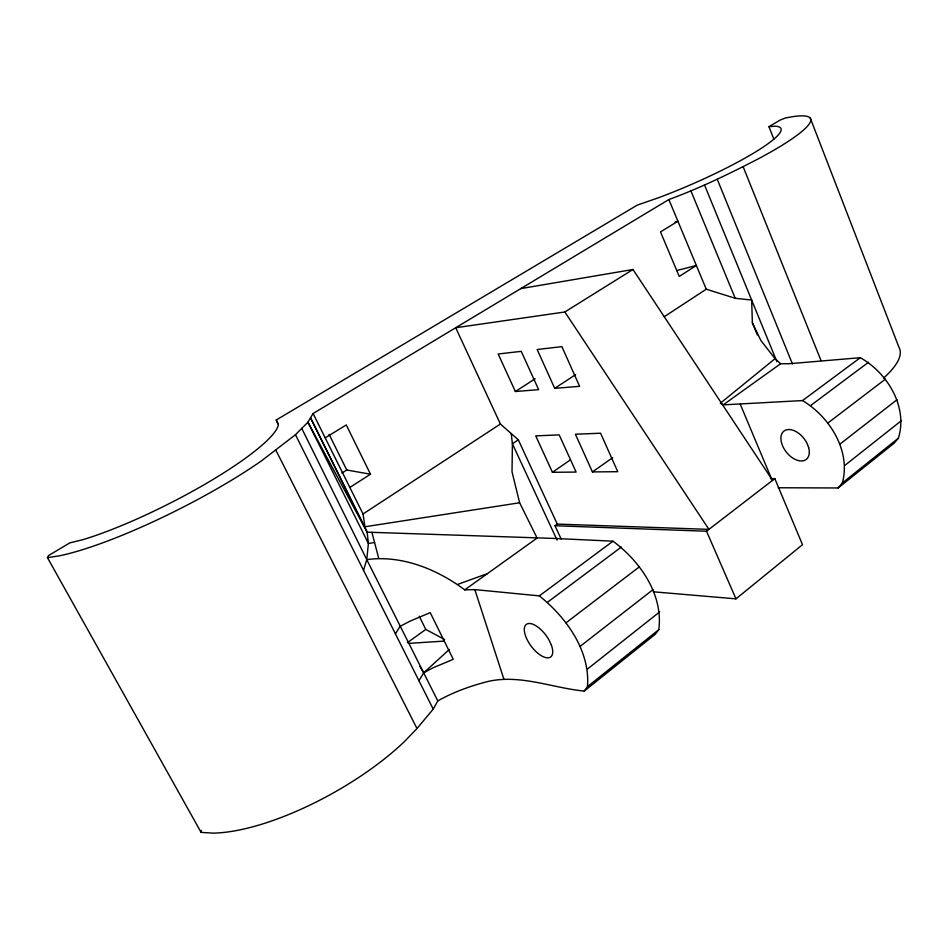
<?xml version="1.0" encoding="UTF-8"?>
<svg xmlns="http://www.w3.org/2000/svg" width="949" height="949" viewBox="0 0 949 949"><rect width="100%" height="100%" fill="white"/><g stroke="black" fill="none" stroke-linecap="round" stroke-linejoin="round"><path stroke-width="1.42" d="M773.826 139.076L768.951 126.715L775.262 126.193A105.908 15.753 -23.4 0 1 755.618 151.911A105.908 15.753 -23.4 0 1 658.535 197.736L637.242 205.126L276.218 420.027L278.377 424.82A133.916 24.2 -26.9 0 1 207.404 482.804A133.916 24.2 -26.9 0 1 82.622 539.767L69.823 542.875L48.494 555.58L47.45 557.656L201.093 832.392L213.359 833.127A148.032 51.97 -29.2 0 0 404.44 741.584L416.991 728.535L433.207 709.117L437.809 700.931C453.005 692.248 469.589 686.329 486.446 681.845C519.186 673.612 551.82 687.906 584.24 691.086L587.49 686.637C590.302 650.646 566.268 617.384 539.329 595.877L474.832 589.602L464.737 589.863C437.145 569.222 401.629 554.821 366.753 559.613L363.526 570.325M584.24 691.086L655.225 634.3L658.784 629.673C663.481 594.632 640.053 561.179 613.007 541.191L554.169 538.427L367.144 532.175L307.927 422.186L313.099 413.515L668.867 199.539C699.828 188.163 729.532 173.738 758.797 158.578A122.836 18.422 -23.3 0 0 794.289 116.43L785.487 117.949L780.019 120.132L768.951 126.715M437.809 700.931L366.753 559.613L368.402 543.457L367.144 532.175L310.537 417.809L367.144 532.175M201.093 832.392L201.342 830.339M838.157 487.964L842.368 482.97C851.063 450.704 829.651 416.801 802.51 400.573L723.185 404.867L720.315 403.266L775.084 358.651L780.647 363.728L789.058 363.74L860.292 357.702C887.422 372.85 908.086 406.848 898.406 438.177L894.041 443.254L838.157 487.964L778.216 487.762M418.96 680.741L423.717 672.77L449.28 649.519M395.401 633.813L400.134 626.316L410.039 621.144L430.217 612.639L453.266 659.318L433.242 667.705L423.717 672.77L419.909 666.423M47.45 557.656L58.957 555.9A155.517 28.553 -26.9 0 0 261.189 461.072L295.447 434.737L307.927 422.186L368.402 543.457L374.57 542.531M653.481 591.808L735.973 598.855L802.498 544.702L774.823 478.616L770.41 478.64M587.49 686.637L658.784 629.673M842.368 482.97L898.406 438.177M587.645 668.891L659.709 611.88M845.037 465.247L901.55 420.537M580.124 646.376L652.924 589.709M839.995 444.096L896.995 399.731M561.167 539.068L554.987 525.734L706.531 531.238L774.823 478.616M566.019 622.805L639.401 566.826M827.919 422.993L885.358 379.173M547.703 602.105L621.393 547.015M810.814 405.413L868.537 362.257M539.329 595.877L613.007 541.191M802.51 400.573L860.292 357.702M407.346 642.722L425.793 629.424L444.642 639.543M464.737 589.863L537.11 538.059L519.625 502.768L512.021 471.807L512.401 443.752L511.226 433.563M723.185 404.867L780.647 363.728M554.987 525.734L557.277 524.097L708.939 529.376L564.845 311.984L455.71 327.737L500.408 424.025L518.308 439.814L557.277 524.097M592.425 471.926L617.763 471.689L600.575 433.207L575.414 434.239L592.425 471.926L612.722 457.643M552.437 472.294L576.114 472.08L559.21 434.903L535.722 435.864L552.437 472.294L570.42 459.862M518.308 439.814L512.401 443.752L557.075 540.111M519.625 502.768L364.95 526.766L363.04 513.99L500.408 424.025M554.702 388.343L579.625 386.338L561.891 346.646L537.158 349.505L554.702 388.343L575.64 374.63M664.312 316.681L706.258 289.208L735.214 298.271L751.667 300.062L752.355 322.767L757.361 334.926M515.378 391.522L538.652 389.648L521.238 351.344L498.166 354.001L515.378 391.522L535.153 378.758M349.849 487.442L370.501 474.215L346.266 424.938L325.199 437.869M341.901 473.088L346.765 470.004L370.501 474.215M564.845 311.984L632.971 269.492L772.569 480.36M457.809 584.347L487.418 573.623M675.13 222.019L677.906 221.224L660.504 231.912L679.247 276.444L696.352 265.483L668.867 199.539M676.839 270.524L696.352 265.483L706.258 289.208M520.764 288.615L632.971 269.492M409.114 643.363L444.239 641.085M775.084 358.651L760.873 340.501L752.355 322.767M275.91 450.301L416.991 728.535M276.218 420.027L278.211 423.978M295.447 434.737L433.207 709.117M329.042 434.286L346.765 470.004M419.244 616.221L425.793 629.424M313.099 413.515L363.04 513.99M301.746 428.402L366.753 559.613M706.531 531.238L735.973 598.855M740.244 404.191L771.335 478.32M690.943 190.963L735.214 298.271M704.502 184.936L776.911 361.676M717.254 179.254L792.439 363.93M743.114 166.633L821.027 360.573M810.304 118.174L899.035 347.476A118.056 34.2 -22 0 1 883.733 377.951M474.832 589.602L503.883 679.176M371.913 532.342L378.639 558.107M551.393 645.178L549.376 640.694A20.332 9.17 53.2 0 0 525.616 625.071A20.332 9.17 53.2 0 0 538.522 653.79A20.332 9.17 53.2 0 0 551.393 645.178M808.667 447.631L807.089 443.48A18.031 11.139 51.6 0 0 783.15 431.807A18.031 11.139 51.6 0 0 793.222 458.343A18.031 11.139 51.6 0 0 808.667 447.631"/></g></svg>
